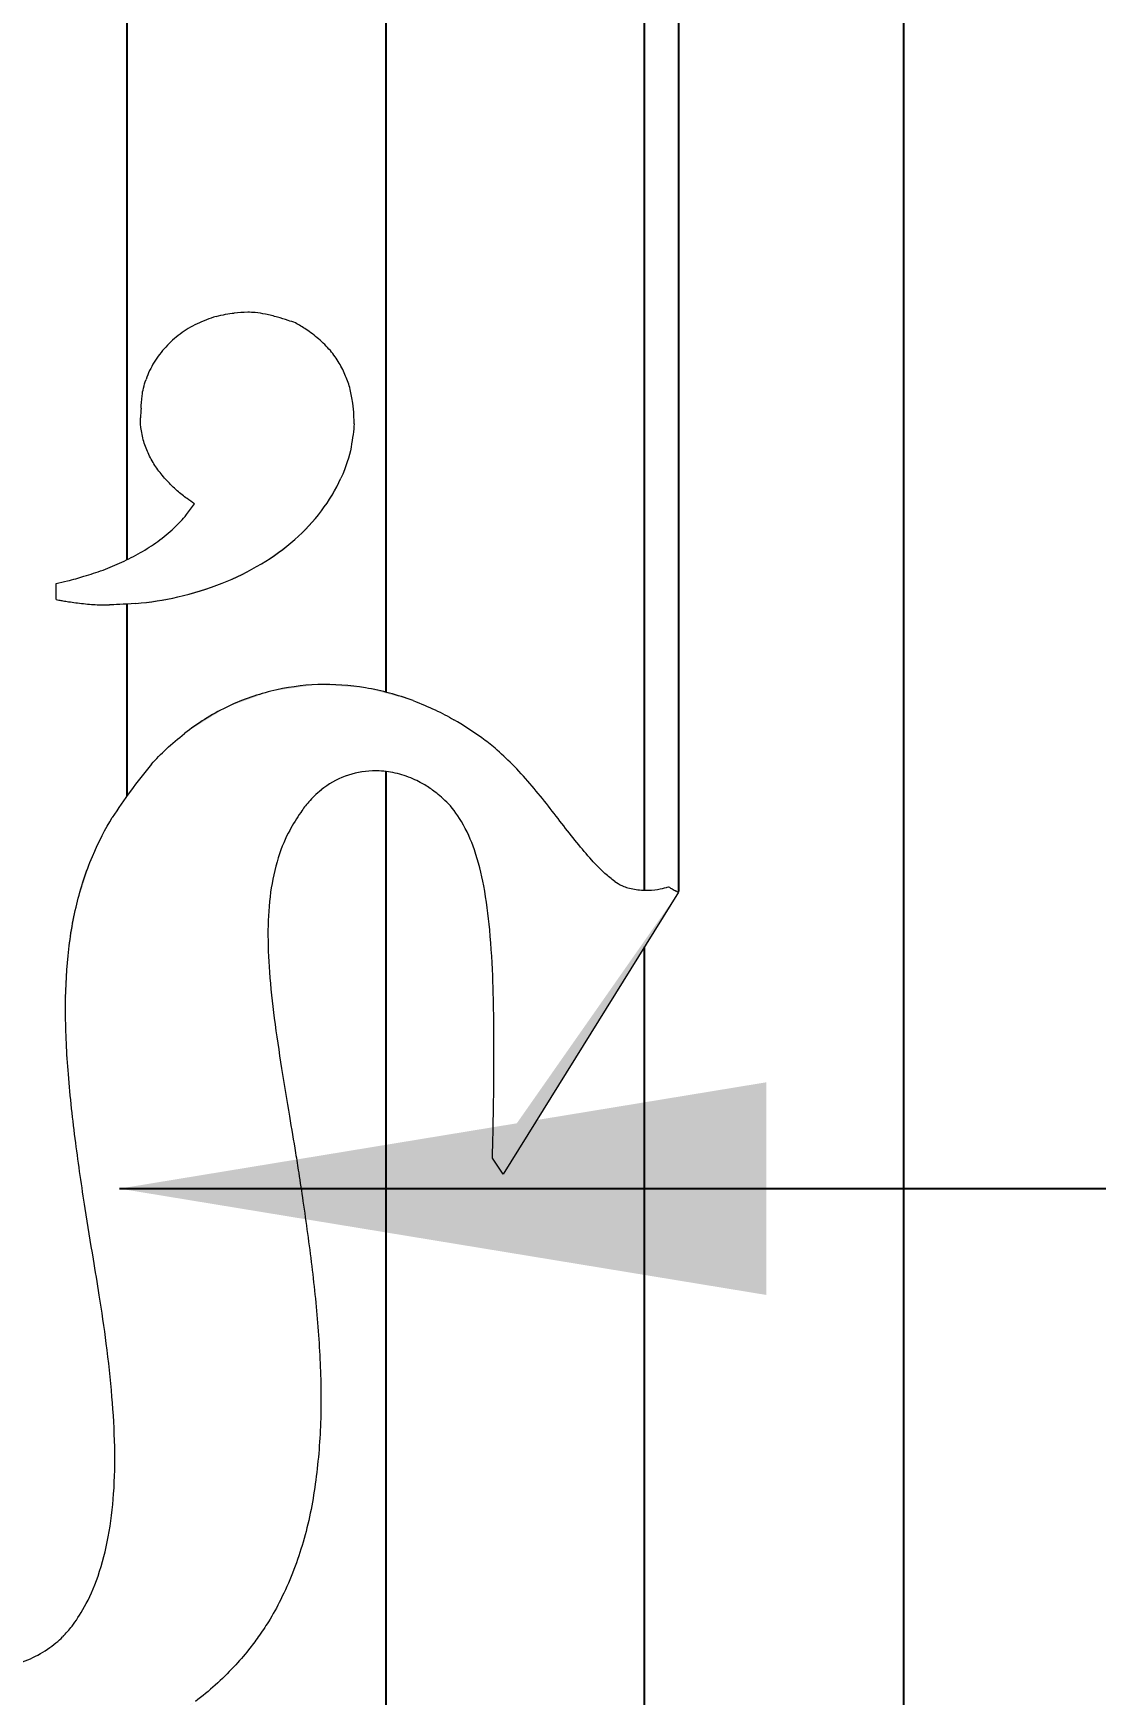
# Model space of a CAD drawing. Header units: centimetres. Extents: x 2 to 137806, y -77553 to 10.
# Drawn here: x 135696.8 to 135778.9, y -75604.2 to -75475.8 of the extents above; entities that cross this region are included whole.
import ezdxf

# ---------------------------------------------------------------- set-up
doc = ezdxf.new("R2010")
doc.units = ezdxf.units.CM
doc.header["$LTSCALE"] = 40
doc.header["$MEASUREMENT"] = 0
doc.layers.add('PDF5_Geometry', color=7, linetype='Continuous')
doc.layers.add('WALL', color=7, linetype='Continuous')
doc.layers.add('PDF5_Solid Fills', color=250, linetype='Continuous', true_color=0x282828)
doc.styles.get("Standard").update_dxf_attribs({"font": 'arialbd.ttf'})
doc.dimstyles.get("Standard").update_dxf_attribs({"dimtxt": 35, "dimasz": 10, "dimexe": 0.18, "dimexo": 0.0625, "dimgap": 0.09, "dimtad": 0, "dimtih": 1, "dimtoh": 1, "dimdec": 0, "dimzin": 0, "dimdsep": 46, "dimtxsty": 'Standard', "dimcen": 0.09, "dimadec": 0, "dimazin": 0, "dimtfac": 1, "dimtdec": 0, "dimtofl": 0, "dimtmove": 0, "dimatfit": 3, "dimfxl": 1, "dimtolj": 1, "dimtzin": 0, "dimarcsym": 0})

# ---------------------------------------------------------------- blocks, each defined once
blk = doc.blocks.new('logo')
at = {"layer": 'PDF5_Solid Fills', "true_color": 0xffffff}
h = blk.add_hatch(color=7, dxfattribs=at)
h.paths.add_polyline_path([(138965.96, -74745.8, 0.019506), (138965.47, -74745.78)], flags=0)
h.paths.add_polyline_path([(138966.66, -74745.91, 0.030235), (138965.96, -74745.8)], flags=0)
h.paths.add_polyline_path([(138967.46, -74746.11, 0.019484), (138966.66, -74745.91)], flags=0)
h.paths.add_polyline_path([(138968.16, -74746.32, 0.009002), (138967.46, -74746.11)], flags=0)
h.paths.add_polyline_path([(138968.66, -74746.49, 0.000597), (138968.16, -74746.32)], flags=0)
h.paths.add_polyline_path([(138969.36, -74746.92, 0.016065), (138968.66, -74746.49)], flags=0)
h.paths.add_polyline_path([(138970.2, -74747.56, 0.035569), (138969.36, -74746.92)], flags=0)
h.paths.add_polyline_path([(138970.98, -74748.34, 0.038986), (138970.2, -74747.56)], flags=0)
h.paths.add_polyline_path([(138971.57, -74749.17, 0.040107), (138970.98, -74748.34)], flags=0)
h.paths.add_polyline_path([(138972, -74750.03, 0.038611), (138971.57, -74749.17)], flags=0)
h.paths.add_polyline_path([(138972.3, -74750.92, 0.034758), (138972, -74750.03)], flags=0)
h.paths.add_polyline_path([(138972.47, -74751.84, 0.029098), (138972.3, -74750.92)], flags=0)
h.paths.add_polyline_path([(138972.55, -74752.65, 0.023034), (138972.47, -74751.84)], flags=0)
h.paths.add_polyline_path([(138972.56, -74753.23, 0.008737), (138972.55, -74752.65)], flags=0)
h.paths.add_polyline_path([(138970.39, -74759.02, 0.056032), (138971.68, -74756.85)], flags=0)
h.paths.add_polyline_path([(138968.61, -74760.94, 0.050428), (138970.39, -74759.02)], flags=0)
h.paths.add_polyline_path([(138966.38, -74762.56, 0.045336), (138968.61, -74760.94)], flags=0)
h.paths.add_polyline_path([(138963.77, -74763.85, 0.041481), (138966.38, -74762.56)], flags=0)
h.paths.add_polyline_path([(138960.82, -74764.76, 0.038852), (138963.77, -74763.85)], flags=0)
h.paths.add_polyline_path([(138958.01, -74765.2, 0.036878), (138960.82, -74764.76)], flags=0)
h.paths.add_polyline_path([(138955.55, -74765.29, 0.006372), (138956.25, -74765.29)], flags=0)
h.paths.add_polyline_path([(138955.06, -74765.26, 0.010977), (138955.55, -74765.29)], flags=0)
h.paths.add_polyline_path([(138954.52, -74765.21, 0.008167), (138955.06, -74765.26)], flags=0)
h.paths.add_polyline_path([(138954, -74765.15, 0.006258), (138954.52, -74765.21)], flags=0)
h.paths.add_polyline_path([(138953.53, -74765.08, 0.004881), (138954, -74765.15)], flags=0)
h.paths.add_polyline_path([(138953.15, -74765.02, 0.004152), (138953.53, -74765.08)], flags=0)
h.paths.add_polyline_path([(138952.87, -74764.97, 0.003486), (138953.15, -74765.02)], flags=0)
h.paths.add_polyline_path([(138952.69, -74764.94, 0.00315), (138952.87, -74764.97)], flags=0)
h.paths.add_polyline_path([(138952.69, -74763.87, 0.005054), (138953.45, -74763.7)], flags=0)
h.paths.add_polyline_path([(138953.45, -74763.7, 0.012517), (138954.55, -74763.39)], flags=0)
h.paths.add_polyline_path([(138954.55, -74763.39, 0.015711), (138955.82, -74762.97)], flags=0)
h.paths.add_polyline_path([(138955.82, -74762.97, 0.018931), (138957.08, -74762.45)], flags=0)
h.paths.add_polyline_path([(138957.08, -74762.45, 0.022761), (138958.31, -74761.81)], flags=0)
h.paths.add_polyline_path([(138958.31, -74761.81, 0.027178), (138959.48, -74761.06)], flags=0)
h.paths.add_polyline_path([(138959.48, -74761.06, 0.031779), (138960.55, -74760.17)], flags=0)
h.paths.add_polyline_path([(138960.55, -74760.17, 0.036107), (138961.39, -74759.27)], flags=0)
h.paths.add_polyline_path([(138961.39, -74759.27, 0.019572), (138961.92, -74758.55)], flags=0)
h.paths.add_polyline_path([(138961.43, -74758.21, 0.009502), (138961.92, -74758.55)], flags=0)
h.paths.add_polyline_path([(138960.77, -74757.68, 0.022033), (138961.43, -74758.21)], flags=0)
h.paths.add_polyline_path([(138960.08, -74757.01, 0.026164), (138960.77, -74757.68)], flags=0)
h.paths.add_polyline_path([(138959.48, -74756.28, 0.03052), (138960.08, -74757.01)], flags=0)
h.paths.add_polyline_path([(138958.98, -74755.48, 0.035539), (138959.48, -74756.28)], flags=0)
h.paths.add_polyline_path([(138958.61, -74754.62, 0.040583), (138958.98, -74755.48)], flags=0)
h.paths.add_polyline_path([(138958.38, -74753.69, 0.044103), (138958.61, -74754.62)], flags=0)
h.paths.add_polyline_path([(138958.37, -74752.17, 0.022281), (138958.32, -74752.82)], flags=0)
h.paths.add_polyline_path([(138959.23, -74749.11, 0.052841), (138958.69, -74750.26)], flags=0)
h.paths.add_polyline_path([(138960, -74748.1, 0.049956), (138959.23, -74749.11)], flags=0)
h.paths.add_polyline_path([(138960.96, -74747.23, 0.047416), (138960, -74748.1)], flags=0)
h.paths.add_polyline_path([(138962.09, -74746.55, 0.045919), (138960.96, -74747.23)], flags=0)
h.paths.add_polyline_path([(138963.36, -74746.07, 0.045335), (138962.09, -74746.55)], flags=0)
h.paths.add_polyline_path([(138965.47, -74745.78, 0.022337), (138964.56, -74745.83)], flags=0)
h = blk.add_hatch(color=7, dxfattribs=at)
h.paths.add_polyline_path([(138981.79, -74802.19, 0.001298), (138981.86, -74798.84)], flags=0)
h.paths.add_polyline_path([(138981.86, -74798.84, 0.004736), (138981.89, -74794.64)], flags=0)
h.paths.add_polyline_path([(138981.89, -74794.64, 0.008625), (138981.82, -74790.48)], flags=0)
h.paths.add_polyline_path([(138981.82, -74790.48, 0.014517), (138981.61, -74786.96)], flags=0)
h.paths.add_polyline_path([(138981.61, -74786.96, 0.023231), (138981.21, -74784.03)], flags=0)
h.paths.add_polyline_path([(138981.21, -74784.03, 0.035913), (138980.59, -74781.64)], flags=0)
h.paths.add_polyline_path([(138980.59, -74781.64, 0.052141), (138979.72, -74779.75)], flags=0)
h.paths.add_polyline_path([(138977.88, -74777.71, 0.023097), (138977.2, -74777.26)], flags=0)
h.paths.add_polyline_path([(138976.19, -74776.78, 0.048675), (138975, -74776.45)], flags=0)
h.paths.add_polyline_path([(138975, -74776.45, 0.050352), (138973.78, -74776.37)], flags=0)
h.paths.add_polyline_path([(138973.78, -74776.37, 0.052108), (138972.59, -74776.54)], flags=0)
h.paths.add_polyline_path([(138972.59, -74776.54, 0.053471), (138971.44, -74776.96)], flags=0)
h.paths.add_polyline_path([(138971.44, -74776.96, 0.053854), (138970.38, -74777.63)], flags=0)
h.paths.add_polyline_path([(138969.54, -74778.43, 0.025337), (138969.01, -74779.13)], flags=0)
h.paths.add_polyline_path([(138969.01, -74779.13, 0.026529), (138968.27, -74780.33)], flags=0)
h.paths.add_polyline_path([(138967.51, -74782.16, 0.042442), (138967, -74784.45)], flags=0)
h.paths.add_polyline_path([(138967, -74784.45, 0.031659), (138966.82, -74786.99)], flags=0)
h.paths.add_polyline_path([(138966.82, -74786.99, 0.021393), (138966.92, -74789.78)], flags=0)
h.paths.add_polyline_path([(138966.92, -74789.78, 0.013223), (138967.24, -74792.85)], flags=0)
h.paths.add_polyline_path([(138967.24, -74792.85, 0.007134), (138967.73, -74796.21)], flags=0)
h.paths.add_polyline_path([(138967.73, -74796.21, 0.002197), (138968.25, -74799.4)], flags=0)
h.paths.add_polyline_path([(138968.66, -74801.84, 0.000668), (138968.25, -74799.4)], flags=0)
h.paths.add_polyline_path([(138968.87, -74803.17, 0.00044), (138968.66, -74801.84)], flags=0)
h.paths.add_polyline_path([(138969.15, -74805.05, 0.001599), (138968.87, -74803.17)], flags=0)
h.paths.add_polyline_path([(138969.46, -74807.22, 0.002861), (138969.15, -74805.05)], flags=0)
h.paths.add_polyline_path([(138969.74, -74809.39, 0.004092), (138969.46, -74807.22)], flags=0)
h.paths.add_polyline_path([(138969.98, -74811.56, 0.0052), (138969.74, -74809.39)], flags=0)
h.paths.add_polyline_path([(138970.17, -74813.72, 0.006545), (138969.98, -74811.56)], flags=0)
h.paths.add_polyline_path([(138970.3, -74815.87, 0.007988), (138970.17, -74813.72)], flags=0)
h.paths.add_polyline_path([(138970.35, -74817.99, 0.009375), (138970.3, -74815.87)], flags=0)
h.paths.add_polyline_path([(138970.32, -74820.09, 0.011072), (138970.35, -74817.99)], flags=0)
h.paths.add_polyline_path([(138970.18, -74822.14, 0.012917), (138970.32, -74820.09)], flags=0)
h.paths.add_polyline_path([(138969.94, -74824.16, 0.014905), (138970.18, -74822.14)], flags=0)
h.paths.add_polyline_path([(138969.59, -74826.12, 0.016834), (138969.94, -74824.16)], flags=0)
h.paths.add_polyline_path([(138969.09, -74828.03, 0.018837), (138969.59, -74826.12)], flags=0)
h.paths.add_polyline_path([(138968.46, -74829.86, 0.021018), (138969.09, -74828.03)], flags=0)
h.paths.add_polyline_path([(138967.67, -74831.63, 0.022871), (138968.46, -74829.86)], flags=0)
h.paths.add_polyline_path([(138966.85, -74833.11, 0.024175), (138967.67, -74831.63)], flags=0)
h.paths.add_polyline_path([(138966.17, -74834.12, 0.012576), (138966.85, -74833.11)], flags=0)
h.paths.add_polyline_path([(138965.53, -74834.98, 0.010636), (138966.17, -74834.12)], flags=0)
h.paths.add_polyline_path([(138964.54, -74836.12, 0.021348), (138965.53, -74834.98)], flags=0)
h.paths.add_polyline_path([(138963.31, -74837.33, 0.021737), (138964.54, -74836.12)], flags=0)
h.paths.add_polyline_path([(138961.98, -74838.42, 0.022113), (138963.31, -74837.33)], flags=0)
h.paths.add_polyline_path([(138960.55, -74839.4, 0.022559), (138961.98, -74838.42)], flags=0)
h.paths.add_polyline_path([(138959.03, -74840.24, 0.023155), (138960.55, -74839.4)], flags=0)
h.paths.add_polyline_path([(138957.43, -74840.95, 0.023893), (138959.03, -74840.24)], flags=0)
h.paths.add_polyline_path([(138955.77, -74841.49, 0.024534), (138957.43, -74840.95)], flags=0)
h.paths.add_polyline_path([(138954.04, -74841.87, 0.025256), (138955.77, -74841.49)], flags=0)
h.paths.add_polyline_path([(138952.26, -74842.08, 0.025892), (138954.04, -74841.87)], flags=0)
h.paths.add_polyline_path([(138950.43, -74842.1, 0.026324), (138952.26, -74842.08)], flags=0)
h.paths.add_polyline_path([(138948.56, -74841.92, 0.026543), (138950.43, -74842.1)], flags=0)
h.paths.add_polyline_path([(138946.66, -74841.53, 0.026477), (138948.56, -74841.92)], flags=0)
h.paths.add_polyline_path([(138944.75, -74840.93, 0.026059), (138946.66, -74841.53)], flags=0)
h.paths.add_polyline_path([(138942.82, -74840.09, 0.025379), (138944.75, -74840.93)], flags=0)
h.paths.add_polyline_path([(138941.13, -74839.16, 0.024173), (138942.82, -74840.09)], flags=0)
h.paths.add_polyline_path([(138939.92, -74838.38, 0.011536), (138941.13, -74839.16)], flags=0)
h.paths.add_polyline_path([(138938.83, -74837.55, 0.012978), (138939.92, -74838.38)], flags=0)
h.paths.add_polyline_path([(138937.53, -74836.39, 0.025284), (138938.83, -74837.55)], flags=0)
h.paths.add_polyline_path([(138936.31, -74835.08, 0.022156), (138937.53, -74836.39)], flags=0)
h.paths.add_polyline_path([(138935.28, -74833.81, 0.015746), (138936.31, -74835.08)], flags=0)
h.paths.add_polyline_path([(138934.38, -74832.58, 0.006093), (138935.28, -74833.81)], flags=0)
h.paths.add_polyline_path([(138934.38, -74832.58, 0.005787), (138933.52, -74831.41)], flags=0)
h.paths.add_polyline_path([(138933.52, -74831.41, 0.018555), (138932.63, -74830.3)], flags=0)
h.paths.add_polyline_path([(138932.63, -74830.3, 0.02961), (138931.76, -74829.4)], flags=0)
h.paths.add_polyline_path([(138931.76, -74829.4, 0.01801), (138931.05, -74828.8)], flags=0)
h.paths.add_polyline_path([(138928.73, -74828.47, 0.083743), (138927.81, -74828.94)], flags=0)
h.paths.add_polyline_path([(138927.81, -74828.94, 0.034234), (138927.15, -74829.51)], flags=0)
h.paths.add_polyline_path([(138927.15, -74829.51, 0.000459), (138927.02, -74829.41)], flags=0)
h.paths.add_polyline_path([(138926.82, -74829.26, 0.000157), (138927.02, -74829.41)], flags=0)
h.paths.add_polyline_path([(138926.57, -74829.08, 0.000239), (138926.82, -74829.26)], flags=0)
h.paths.add_polyline_path([(138926.31, -74828.88, 0.000334), (138926.57, -74829.08)], flags=0)
h.paths.add_polyline_path([(138926.06, -74828.69, 0.000121), (138926.31, -74828.88)], flags=0)
h.paths.add_polyline_path([(138925.86, -74828.54, 0.000377), (138925.73, -74828.44)], flags=0)
h.paths.add_polyline_path([(138925.73, -74828.44), (138938.5, -74811.42)], flags=0)
h.paths.add_polyline_path([(138938.67, -74811.5, 0.000715), (138938.57, -74811.45)], flags=0)
h.paths.add_polyline_path([(138938.79, -74811.56, 0.000295), (138938.67, -74811.5)], flags=0)
h.paths.add_polyline_path([(138938.92, -74811.63, 0.000295), (138939.05, -74811.69)], flags=0)
h.paths.add_polyline_path([(138939.05, -74811.69, 0.00081), (138939.15, -74811.74)], flags=0)
h.paths.add_polyline_path([(138939.15, -74811.74, 0.002318), (138939.21, -74811.77)], flags=0)
h.paths.add_polyline_path([(138939.21, -74811.77, 0.00834), (138938.68, -74814.01)], flags=0)
h.paths.add_polyline_path([(138938.68, -74814.01, 0.018578), (138938.13, -74817.09)], flags=0)
h.paths.add_polyline_path([(138938.13, -74817.09, 0.021805), (138937.78, -74820.49)], flags=0)
h.paths.add_polyline_path([(138937.78, -74820.49, 0.026303), (138937.76, -74823.72)], flags=0)
h.paths.add_polyline_path([(138937.76, -74823.72, 0.032688), (138938.09, -74826.71)], flags=0)
h.paths.add_polyline_path([(138938.09, -74826.71, 0.041305), (138938.81, -74829.41)], flags=0)
h.paths.add_polyline_path([(138938.81, -74829.41, 0.05204), (138939.92, -74831.75)], flags=0)
h.paths.add_polyline_path([(138942.4, -74834.48, 0.022441), (138943.34, -74835.08)], flags=0)
h.paths.add_polyline_path([(138944.69, -74835.71, 0.046077), (138946.27, -74836.13)], flags=0)
h.paths.add_polyline_path([(138946.27, -74836.13, 0.046272), (138947.84, -74836.25)], flags=0)
h.paths.add_polyline_path([(138947.84, -74836.25, 0.04689), (138949.37, -74836.09)], flags=0)
h.paths.add_polyline_path([(138949.37, -74836.09, 0.048113), (138950.81, -74835.65)], flags=0)
h.paths.add_polyline_path([(138950.81, -74835.65, 0.049956), (138952.12, -74834.94)], flags=0)
h.paths.add_polyline_path([(138953.13, -74834.12, 0.026282), (138953.76, -74833.41)], flags=0)
h.paths.add_polyline_path([(138955.49, -74830.06, 0.037929), (138956.17, -74827.45)], flags=0)
h.paths.add_polyline_path([(138956.17, -74827.45, 0.029006), (138956.53, -74824.57)], flags=0)
h.paths.add_polyline_path([(138956.53, -74824.57, 0.021653), (138956.6, -74821.44)], flags=0)
h.paths.add_polyline_path([(138956.6, -74821.44, 0.01593), (138956.42, -74818.1)], flags=0)
h.paths.add_polyline_path([(138956.42, -74818.1, 0.011456), (138956.04, -74814.56)], flags=0)
h.paths.add_polyline_path([(138956.04, -74814.56, 0.007673), (138955.57, -74811.32)], flags=0)
h.paths.add_polyline_path([(138955.57, -74811.32, 0.002588), (138955.18, -74808.93)], flags=0)
h.paths.add_polyline_path([(138954.63, -74805.54, 0.001775), (138955.18, -74808.93)], flags=0)
h.paths.add_polyline_path([(138954, -74801.16, 0.006955), (138954.63, -74805.54)], flags=0)
h.paths.add_polyline_path([(138953.51, -74796.59, 0.012183), (138954, -74801.16)], flags=0)
h.paths.add_polyline_path([(138953.32, -74792.45, 0.018705), (138953.51, -74796.59)], flags=0)
h.paths.add_polyline_path([(138953.49, -74788.69, 0.026427), (138953.32, -74792.45)], flags=0)
h.paths.add_polyline_path([(138954.07, -74785.25, 0.034351), (138953.49, -74788.69)], flags=0)
h.paths.add_polyline_path([(138955.11, -74782.08, 0.040547), (138954.07, -74785.25)], flags=0)
h.paths.add_polyline_path([(138957.66, -74777.71, 0.01999), (138956.44, -74779.48)], flags=0)
h.paths.add_polyline_path([(138959.06, -74775.92, 0.023878), (138957.66, -74777.71)], flags=0)
h.paths.add_polyline_path([(138964.03, -74772.13, 0.052621), (138961.26, -74773.87)], flags=0)
h.paths.add_polyline_path([(138967.02, -74771.05, 0.053013), (138964.03, -74772.13)], flags=0)
h.paths.add_polyline_path([(138970.14, -74770.61, 0.05203), (138967.02, -74771.05)], flags=0)
h.paths.add_polyline_path([(138973.33, -74770.83, 0.05021), (138970.14, -74770.61)], flags=0)
h.paths.add_polyline_path([(138976.5, -74771.68, 0.048004), (138973.33, -74770.83)], flags=0)
h.paths.add_polyline_path([(138981.08, -74774.16, 0.02159), (138979.21, -74772.95)], flags=0)
h.paths.add_polyline_path([(138981.96, -74774.86, 0.015408), (138981.08, -74774.16)], flags=0)
h.paths.add_polyline_path([(138983.1, -74775.92, 0.024974), (138981.96, -74774.86)], flags=0)
h.paths.add_polyline_path([(138984.29, -74777.21, 0.017757), (138983.1, -74775.92)], flags=0)
h.paths.add_polyline_path([(138985.39, -74778.55, 0.010518), (138984.29, -74777.21)], flags=0)
h.paths.add_polyline_path([(138986.42, -74779.88, 0.002726), (138985.39, -74778.55)], flags=0)
h.paths.add_polyline_path([(138986.42, -74779.88, 0.00523), (138987.42, -74781.15)], flags=0)
h.paths.add_polyline_path([(138987.42, -74781.15, 0.015057), (138988.41, -74782.31)], flags=0)
h.paths.add_polyline_path([(138988.41, -74782.31, 0.026968), (138989.29, -74783.2)], flags=0)
h.paths.add_polyline_path([(138989.29, -74783.2, 0.019468), (138989.95, -74783.74)], flags=0)
h.paths.add_polyline_path([(138991.26, -74784.26, 0.053453), (138992.18, -74784.33)], flags=0)
h.paths.add_polyline_path([(138993.56, -74784.13, 0.002319), (138993.49, -74784.1)], flags=0)
h.paths.add_polyline_path([(138993.66, -74784.18, 0.000418), (138993.56, -74784.13)], flags=0)
h.paths.add_polyline_path([(138993.91, -74784.31, 0.0003), (138994.04, -74784.37)], flags=0)
h.paths.add_polyline_path([(138994.04, -74784.37, 0.000418), (138994.14, -74784.42)], flags=0)
h.paths.add_polyline_path([(138994.14, -74784.42, 0.002308), (138994.2, -74784.45)], flags=0)
h.paths.add_polyline_path([(138994.2, -74784.45), (138982.5, -74803.26), (138981.79, -74802.19)], flags=0)
at = {"layer": 'PDF5_Geometry', "lineweight": 5}
for points in [[(138851.64, -74740.05, 0), (138851.05, -74742.36, 0.000017)], [(138972.56, -74753.23, 0.008737), (138972.55, -74752.65, 0.023034), (138972.47, -74751.84, 0.029098), (138972.3, -74750.92, 0.034758), (138972, -74750.03, 0.038611), (138971.57, -74749.17, 0.040107), (138970.98, -74748.34, 0.038986), (138970.2, -74747.56, 0.035569), (138969.36, -74746.92, 0.016065), (138968.66, -74746.49, 0.000597), (138968.16, -74746.32, 0.009002), (138967.46, -74746.11, 0.019484), (138966.66, -74745.91, 0.030235), (138965.96, -74745.8, 0.019506), (138965.47, -74745.78, 0.022337), (138964.56, -74745.83)], [(138963.36, -74746.07, 0.045335), (138962.09, -74746.55, 0.045919), (138960.96, -74747.23, 0.047416), (138960, -74748.1, 0.049956), (138959.23, -74749.11, 0.052841), (138958.69, -74750.26)], [(138952.69, -74763.87, 0.005054), (138953.45, -74763.7, 0.012517), (138954.55, -74763.39, 0.015711), (138955.82, -74762.97, 0.018931), (138957.08, -74762.45, 0.022761), (138958.31, -74761.81, 0.027178), (138959.48, -74761.06, 0.031779), (138960.55, -74760.17, 0.036107), (138961.39, -74759.27, 0.019572), (138961.92, -74758.55, -0.009502), (138961.43, -74758.21, -0.022033), (138960.77, -74757.68, -0.026164), (138960.08, -74757.01, -0.03052), (138959.48, -74756.28, -0.035539), (138958.98, -74755.48, -0.040583), (138958.61, -74754.62, -0.044103), (138958.38, -74753.69)], [(138958.01, -74765.2, 0.036878), (138960.82, -74764.76, 0.038852), (138963.77, -74763.85, 0.041481), (138966.38, -74762.56, 0.045336), (138968.61, -74760.94, 0.050428), (138970.39, -74759.02, 0.056032), (138971.68, -74756.85)], [(138952.69, -74764.94, 0.00315), (138952.87, -74764.97, 0.003486), (138953.15, -74765.02, 0.004152), (138953.53, -74765.08, 0.004881), (138954, -74765.15, 0.006258), (138954.52, -74765.21, 0.008167), (138955.06, -74765.26, 0.010977), (138955.55, -74765.29, 0.006372), (138956.25, -74765.29)], [(138976.5, -74771.68, 0.048004), (138973.33, -74770.83, 0.05021), (138970.14, -74770.61, 0.05203), (138967.02, -74771.05, 0.053013), (138964.03, -74772.13, 0.052621), (138961.26, -74773.87)], [(138989.95, -74783.74, -0.019468), (138989.29, -74783.2, -0.026968), (138988.41, -74782.31, -0.015057), (138987.42, -74781.15, -0.00523), (138986.42, -74779.88, 0.002726), (138985.39, -74778.55, 0.010518), (138984.29, -74777.21, 0.017757), (138983.1, -74775.92, 0.024974), (138981.96, -74774.86, 0.015408), (138981.08, -74774.16, 0.02159), (138979.21, -74772.95)], [(138959.06, -74775.92, 0.023878), (138957.66, -74777.71, 0.01999), (138956.44, -74779.48)], [(138976.19, -74776.78, 0.048675), (138975, -74776.45, 0.050352), (138973.78, -74776.37, 0.160979), (138970.36, -74777.63)], [(138969.54, -74778.43, 0.025337), (138969.01, -74779.13, 0.026529), (138968.27, -74780.33)], [(138994.2, -74784.45), (138982.5, -74803.26), (138981.79, -74802.19, 0.001298), (138981.86, -74798.84, 0.004736), (138981.89, -74794.64, 0.008625), (138981.82, -74790.48, 0.014517), (138981.61, -74786.96, 0.023231), (138981.21, -74784.03, 0.035913), (138980.59, -74781.64, 0.052141), (138979.72, -74779.75)], [(138967.51, -74782.16, 0.042442), (138967, -74784.45, 0.031659), (138966.82, -74786.99, 0.021393), (138966.92, -74789.78, 0.013223), (138967.24, -74792.85, 0.007134), (138967.73, -74796.21, 0.002197), (138968.25, -74799.4, -0.000668), (138968.66, -74801.84, -0.00044), (138968.87, -74803.17, -0.001599), (138969.15, -74805.05, -0.002861), (138969.46, -74807.22, -0.004092), (138969.74, -74809.39, -0.0052), (138969.98, -74811.56, -0.006545), (138970.17, -74813.72, -0.007988), (138970.3, -74815.87, -0.009375), (138970.35, -74817.99, -0.011072), (138970.32, -74820.09, -0.012917), (138970.18, -74822.14, -0.014905), (138969.94, -74824.16, -0.016834), (138969.59, -74826.12, -0.018837), (138969.09, -74828.03, -0.021018), (138968.46, -74829.86, -0.022871), (138967.67, -74831.63, -0.024175), (138966.85, -74833.11, -0.012576), (138966.17, -74834.12, -0.010636), (138965.53, -74834.98, -0.021348), (138964.54, -74836.12, -0.021737), (138963.31, -74837.33, -0.022113), (138961.98, -74838.42, -0.022559)], [(138955.49, -74830.06, 0.037929), (138956.17, -74827.45, 0.029006), (138956.53, -74824.57, 0.021653), (138956.6, -74821.44, 0.01593), (138956.42, -74818.1, 0.011456), (138956.04, -74814.56, 0.007673), (138955.57, -74811.32, 0.002588), (138955.18, -74808.93, -0.001775), (138954.63, -74805.54, -0.006955), (138954, -74801.16, -0.012183), (138953.51, -74796.59, -0.018705), (138953.32, -74792.45, -0.026427), (138953.49, -74788.69, -0.034351), (138954.07, -74785.25, -0.040547), (138955.11, -74782.08)], [(138903.38, -74797.22, 0.000015), (138903.18, -74797.56, -0.000106), (138902.84, -74798.11, 0.00009), (138902.38, -74798.88, 0.000231), (138901.81, -74799.82, 0.000053), (138901.15, -74800.91, 0.000035), (138900.43, -74802.09, 0.000009), (138899.68, -74803.33, 0.000001), (138898.92, -74804.6, -0.000009), (138898.16, -74805.84, 0.000081), (138897.45, -74807.02, 0.000076), (138896.79, -74808.11, -0.000046), (138896.22, -74809.05, -0.000091), (138895.75, -74809.82, 0.000107), (138895.42, -74810.37, 0.000248), (138895.22, -74810.71, 0.002446), (138893.19, -74809.71, 0.004501), (138890.26, -74808.32, 0.004165), (138886.78, -74806.74, 0.003813), (138883.2, -74805.18, 0.003567), (138879.54, -74803.65, 0.003377)], [(138944.69, -74835.71, 0.046077), (138946.27, -74836.13, 0.046272), (138947.84, -74836.25, 0.04689), (138949.37, -74836.09, 0.048113), (138950.81, -74835.65, 0.049956), (138952.12, -74834.94)]]:
    blk.add_lwpolyline(points, format="xyb", dxfattribs=at)
for centre, radius, start, end in [((138965.67, -74753.01), 7.35, 173.4041, 178.5098), ((138972.62, -74784.87), 8.89, 53.6781, 58.9706), ((138992.04, -74779.96), 4.37, 259.7025, 271.9412), ((138990, -74791.17), 7.89, 63.1699, 63.7014), ((138964, -74843.44), 66.27, 63.4152, 63.5111), ((139045.59, -74681.12), 115.41, 243.4009, 243.4697), ((139023.69, -74725.11), 66.27, 243.4152, 243.5111), ((138997.72, -74777.34), 7.93, 243.1704, 243.6994), ((138946.75, -74827.82), 8.96, 315.4168, 321.4387)]:
    blk.add_arc(centre, radius, start, end, dxfattribs=at)
for points in [[(138963.36, -74746.07), (138963.81, -74745.94), (138964.21, -74745.86), (138964.56, -74745.83)], [(138963.36, -74746.07), (138963.81, -74745.94), (138964.21, -74745.86), (138964.56, -74745.83)], [(138958.43, -74751.35), (138958.46, -74751.02), (138958.55, -74750.66), (138958.69, -74750.26)], [(138958.43, -74751.35), (138958.46, -74751.02), (138958.55, -74750.66), (138958.69, -74750.26)], [(138958.37, -74752.17), (138958.37, -74751.94), (138958.39, -74751.67), (138958.43, -74751.35)], [(138958.37, -74752.17), (138958.37, -74751.94), (138958.39, -74751.67), (138958.43, -74751.35)], [(138958.38, -74753.69), (138958.33, -74753.37), (138958.31, -74753.08), (138958.32, -74752.82)], [(138958.38, -74753.69), (138958.33, -74753.37), (138958.31, -74753.08), (138958.32, -74752.82)], [(138972.56, -74753.23), (138972.54, -74753.65), (138972.47, -74754.17), (138972.36, -74754.78)], [(138972.56, -74753.23), (138972.54, -74753.65), (138972.47, -74754.17), (138972.36, -74754.78)], [(138972.36, -74754.78), (138972.25, -74755.4), (138972.02, -74756.09), (138971.68, -74756.85)], [(138972.36, -74754.78), (138972.25, -74755.4), (138972.02, -74756.09), (138971.68, -74756.85)], [(138952.69, -74763.97), (138952.69, -74763.93), (138952.69, -74763.9), (138952.69, -74763.87)], [(138952.69, -74763.97), (138952.69, -74763.93), (138952.69, -74763.9), (138952.69, -74763.87)], [(138952.69, -74764.12), (138952.69, -74764.06), (138952.69, -74764.01), (138952.69, -74763.97)], [(138952.69, -74764.12), (138952.69, -74764.06), (138952.69, -74764.01), (138952.69, -74763.97)], [(138952.69, -74764.31), (138952.69, -74764.24), (138952.69, -74764.18), (138952.69, -74764.12)], [(138952.69, -74764.31), (138952.69, -74764.24), (138952.69, -74764.18), (138952.69, -74764.12)], [(138952.69, -74764.51), (138952.69, -74764.44), (138952.69, -74764.37), (138952.69, -74764.31)], [(138952.69, -74764.51), (138952.69, -74764.44), (138952.69, -74764.37), (138952.69, -74764.31)], [(138952.69, -74764.69), (138952.69, -74764.63), (138952.69, -74764.57), (138952.69, -74764.51)], [(138952.69, -74764.69), (138952.69, -74764.63), (138952.69, -74764.57), (138952.69, -74764.51)], [(138952.69, -74764.84), (138952.69, -74764.8), (138952.69, -74764.75), (138952.69, -74764.69)], [(138952.69, -74764.84), (138952.69, -74764.8), (138952.69, -74764.75), (138952.69, -74764.69)], [(138952.69, -74764.94), (138952.69, -74764.91), (138952.69, -74764.88), (138952.69, -74764.84)], [(138952.69, -74764.94), (138952.69, -74764.91), (138952.69, -74764.88), (138952.69, -74764.84)], [(138958.01, -74765.2), (138957.17, -74765.26), (138956.58, -74765.29), (138956.25, -74765.29)], [(138958.01, -74765.2), (138957.17, -74765.26), (138956.58, -74765.29), (138956.25, -74765.29)], [(138976.5, -74771.68), (138977.55, -74772.08), (138978.46, -74772.5), (138979.21, -74772.95)], [(138976.5, -74771.68), (138977.55, -74772.08), (138978.46, -74772.5), (138979.21, -74772.95)], [(138959.06, -74775.92), (138959.64, -74775.24), (138960.38, -74774.56), (138961.26, -74773.87)], [(138959.06, -74775.92), (138959.64, -74775.24), (138960.38, -74774.56), (138961.26, -74773.87)], [(138977.2, -74777.26), (138976.92, -74777.09), (138976.59, -74776.93), (138976.19, -74776.78)], [(138977.2, -74777.26), (138976.92, -74777.09), (138976.59, -74776.93), (138976.19, -74776.78)], [(138970.38, -74777.63), (138970.04, -74777.9), (138969.76, -74778.17), (138969.54, -74778.43)], [(138970.38, -74777.63), (138970.04, -74777.9), (138969.76, -74778.17), (138969.54, -74778.43)], [(138978.74, -74778.45), (138978.41, -74778.13), (138978.13, -74777.89), (138977.88, -74777.71)], [(138978.74, -74778.45), (138978.41, -74778.13), (138978.13, -74777.89), (138977.88, -74777.71)], [(138979.72, -74779.75), (138979.39, -74779.19), (138979.06, -74778.76), (138978.74, -74778.45)], [(138979.72, -74779.75), (138979.39, -74779.19), (138979.06, -74778.76), (138978.74, -74778.45)], [(138955.11, -74782.08), (138955.54, -74781.07), (138955.98, -74780.2), (138956.44, -74779.48)], [(138955.11, -74782.08), (138955.54, -74781.07), (138955.98, -74780.2), (138956.44, -74779.48)], [(138968.27, -74780.33), (138967.99, -74780.82), (138967.74, -74781.43), (138967.51, -74782.16)], [(138968.27, -74780.33), (138967.99, -74780.82), (138967.74, -74781.43), (138967.51, -74782.16)], [(138989.95, -74783.74), (138990.08, -74783.83), (138990.25, -74783.93), (138990.47, -74784.03)], [(138989.95, -74783.74), (138990.08, -74783.83), (138990.25, -74783.93), (138990.47, -74784.03)], [(138990.47, -74784.03), (138990.68, -74784.13), (138990.95, -74784.2), (138991.26, -74784.26)], [(138990.47, -74784.03), (138990.68, -74784.13), (138990.95, -74784.2), (138991.26, -74784.26)], [(138992.18, -74784.33), (138992.49, -74784.32), (138992.76, -74784.29), (138992.97, -74784.24)], [(138992.18, -74784.33), (138992.49, -74784.32), (138992.76, -74784.29), (138992.97, -74784.24)], [(138992.97, -74784.24), (138993.19, -74784.19), (138993.36, -74784.14), (138993.49, -74784.1)], [(138992.97, -74784.24), (138993.19, -74784.19), (138993.36, -74784.14), (138993.49, -74784.1)], [(138993.66, -74784.18), (138993.7, -74784.2), (138993.74, -74784.22), (138993.78, -74784.24)], [(138993.66, -74784.18), (138993.7, -74784.2), (138993.74, -74784.22), (138993.78, -74784.24)], [(138993.78, -74784.24), (138993.83, -74784.26), (138993.87, -74784.29), (138993.91, -74784.31)], [(138993.78, -74784.24), (138993.83, -74784.26), (138993.87, -74784.29), (138993.91, -74784.31)], [(138954.59, -74832.1), (138954.9, -74831.56), (138955.2, -74830.88), (138955.49, -74830.06)], [(138954.59, -74832.1), (138954.9, -74831.56), (138955.2, -74830.88), (138955.49, -74830.06)], [(138953.76, -74833.41), (138954, -74833.08), (138954.28, -74832.64), (138954.59, -74832.1)], [(138953.76, -74833.41), (138954, -74833.08), (138954.28, -74832.64), (138954.59, -74832.1)], [(138952.12, -74834.94), (138952.53, -74834.66), (138952.87, -74834.39), (138953.13, -74834.12)], [(138952.12, -74834.94), (138952.53, -74834.66), (138952.87, -74834.39), (138953.13, -74834.12)]]:
    blk.add_open_spline(points, degree=3, dxfattribs=at)
blk = doc.blocks.new('*D192')
at = {"layer": 'Defpoints', "color": 0, "transparency": 16777216}
for p in [(135746.68, -75410), (135202.25, -75509.25), (135746.68, -75542.15)]:
    blk.add_point(p, dxfattribs=at)
at = {"layer": 'WALL', "color": 0, "lineweight": -2, "transparency": 16777216}
for p, q in [((135202.25, -75509.19), (135202.25, -75409.82)), ((135212.25, -75410), (135435.23, -75410)), ((135736.68, -75410), (135513.7, -75410)), ((135746.68, -75542.09), (135746.68, -75409.82))]:
    blk.add_line(p, q, dxfattribs=at)
at = {"layer": 'WALL', "color": 0, "transparency": 16777216}
for points in [[(135212.25, -75408.34), (135212.25, -75411.67), (135202.25, -75410)], [(135736.68, -75408.34), (135736.68, -75411.67), (135746.68, -75410)]]:
    blk.add_solid(points, dxfattribs=at)
at = {"layer": 'WALL', "color": 0, "transparency": 16777216, "insert": (135474.47, -75410), "char_height": 35, "attachment_point": 5}
blk.add_mtext('\\A1;544', dxfattribs=at)

msp = doc.modelspace()

# ---------------------------------------------------------------- linework, layer by layer
at = {"layer": 'WALL', "color": 252, "true_color": 0x939598}
for points in [[(135704.05, -75516.45), (135704.05, -75389.75), (135724.05, -75389.75), (135724.05, -75526.69)], [(135744.05, -75542.01), (135744.05, -75389.75), (135764.05, -75389.75), (135764.05, -75648.75), (135744.05, -75648.75), (135744.05, -75546.36)], [(135704.05, -75534.7), (135704.05, -75519.88)], [(135724.05, -75532.83), (135724.05, -75648.75), (135704.05, -75648.75), (135704.05, -75607.63)]]:
    msp.add_lwpolyline(points, dxfattribs=at)

# ---------------------------------------------------------------- block references
at = {"layer": 'WALL', "xscale": 1.159002462370972, "yscale": 1.159002462370972, "zscale": 1.159002462370972}
msp.add_blockref('logo', (-25347.95, 11133.22), dxfattribs=at)

# ---------------------------------------------------------------- dimensions: what is measured, and where the dimension line sits
at = {"layer": 'WALL', "color": 1}
dim = msp.add_linear_dim(base=(135746.68, -75410), p1=(135202.25, -75509.25), p2=(135746.68, -75542.15), dimstyle='Standard', dxfattribs=at)
dim.commit()
dim.dimension.update_dxf_attribs({"geometry": '*D192', "text_midpoint": (135474.47, -75410)})

# ---------------------------------------------------------------- leaders
at = {"layer": 'WALL'}
msp.add_leader([(135703.46, -75565.06), (136360.98, -75565.06)], dimstyle='Standard', override={"dimasz": 50, "dimgap": 0.09, "dimtad": 0}, dxfattribs=at)

doc.saveas('drawing.dxf')
